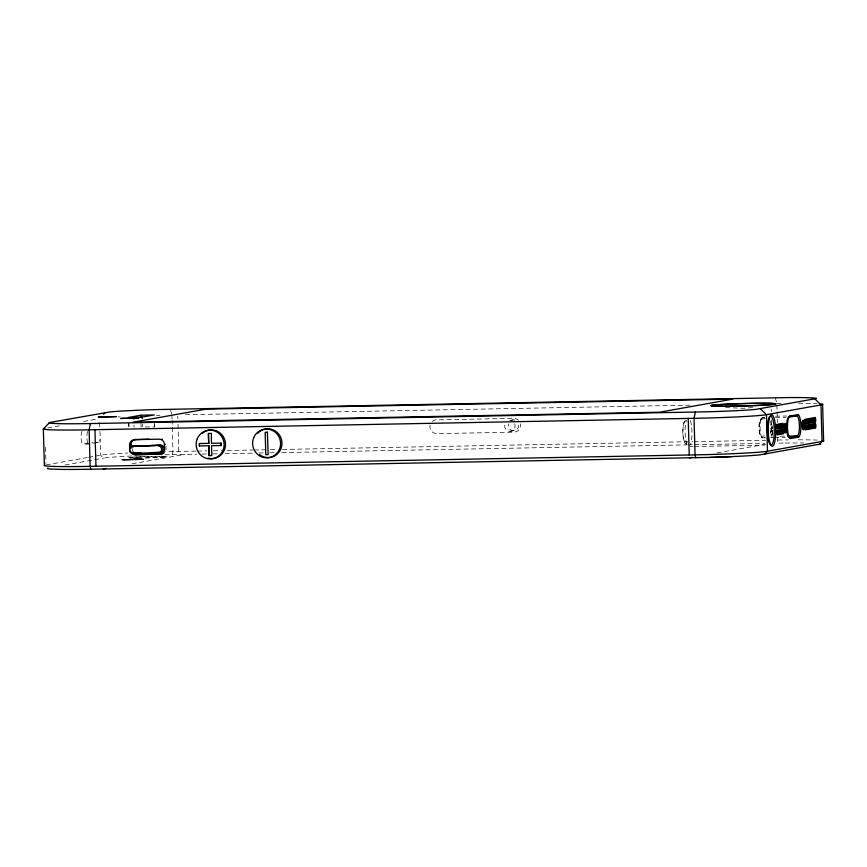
<?xml version="1.0" encoding="UTF-8"?>
<svg xmlns="http://www.w3.org/2000/svg" width="867" height="867" viewBox="0 0 867 867"><rect width="100%" height="100%" fill="white"/><g stroke="black" fill="none" stroke-linecap="round" stroke-linejoin="round"><path stroke-width="0.65" stroke-dasharray="4.33 3.25" d="M154.38 424.321L154.575 426.954L144.16 426.987M164.99 454.817L172.327 454.655L172.956 451.534L172.078 420.397M777.807 437.336L777.266 443.167L785.242 443.037M684.291 421.785C682.546 429.1 681.224 438.908 686.729 444.869M765.398 437.846L762.31 437.802L760.457 435.906L758.993 428.222A8.562 2.027 88.9 0 1 760.771 419.303L762.191 417.764L765.637 417.146M764.846 417.71L761.757 418.013L760.001 421.525L761.486 418.523L760.023 420.083L758.993 428.222A8.562 2.027 88.9 0 0 761.248 436.404M47.652 427.908L62.283 425.296M83.568 421.481L98.199 418.869M82.04 431.322A6.6 1.561 88.9 0 0 81.13 438.767A6.6 1.561 88.9 0 0 82.82 444.175L93.148 442.322M131.665 455.988L122.442 456.476A57.84 2.124 -1.6 0 0 108.462 457.494L103.541 458.112L100.55 455.175L100.106 439.45A6.6 1.561 88.9 0 1 98.957 442.213L88.629 444.056L82.82 444.175M46.016 464.94L87.253 457.559M88.575 457.321L93.896 456.367M95.229 456.129L100.55 455.175A59.975 2.2 -1.6 0 1 127.612 453.062M64.971 465.015L103.541 458.112M132.044 463.823L184.563 454.427M509.774 420.528L513.307 419.888M510.078 431.311L513.611 430.682A5.397 5.245 79.9 0 0 518.455 423.703M760.771 419.292L765.377 418.468M764.705 435.808L761.259 436.426L762.754 437.889L765.052 437.477M717.009 452.921L765.594 444.229M142.318 459.412L143.218 459.207L142.632 459.109M124.165 459.532L122.258 459.824L123.775 459.965M141.31 459.499L142.383 459.445M752.61 407.609L743.398 408.292L723.793 407.512M124.815 459.488L121.662 459.803L123.266 459.943M140.66 459.553L143.824 459.196L139.62 459.033M124.371 459.488L125.563 459.434M139.923 459.597L141.115 459.553M125.151 459.434L126.387 459.391M139.099 459.651L140.324 459.608M126.018 459.38L127.276 459.337M138.2 459.694L139.457 459.651M126.972 459.337L128.229 459.293M137.246 459.738L138.514 459.705M127.98 459.282L129.226 459.25M136.249 459.781L137.506 459.748M129.031 459.239L130.256 459.217M135.219 459.824L136.444 459.803M130.115 459.196L131.285 459.174M135.371 459.835L132.131 459.943M131.199 459.163L134.374 459.066M132.163 459.922L130.126 459.987M134.287 459.098L135.35 459.055M185.462 414.729L690.251 405.138M775.532 416.225L786.803 416.008M775.445 417.515L786.044 417.309M96.627 442.257L98.957 442.213M780.072 436.274L785.372 436.177M770.709 437.737L773.353 437.694M774.686 437.662L785.285 437.467M195.953 451.1L172.956 451.534A59.975 2.2 -1.6 0 0 165.445 451.696M197.308 451.068L206.78 450.894M213.553 450.764L221.67 450.612M227.078 450.504L252.796 450.016M254.15 449.995L264.977 449.789M270.385 449.68L277.158 449.561M282.566 449.453L692.625 441.661M693.979 441.639L765.702 440.273M172.327 454.655L196.69 454.2M202.098 454.091L207.516 453.994M212.924 453.885L218.343 453.788M225.106 453.658L253.522 453.116M258.94 453.007L264.348 452.91M269.767 452.802L275.175 452.704M281.948 452.574L686.588 444.89M687.943 444.869L693.362 444.76M694.705 444.738L765.084 443.395M690.284 446.581L692.982 446.527M694.337 446.505L764.477 445.172M135.209 459.077L136.314 459.033M129.161 459.998L130.267 459.965M136.119 459.055L137.268 459.022M128.208 460.019L129.356 459.976M785.242 443.037L790.314 442.983A57.84 2.124 -1.6 0 1 803.807 442.972M137.029 459.044L138.221 459.011M127.254 460.019L128.446 459.987M137.929 459.044L139.143 459.011M126.344 460.03L127.557 459.998M138.796 459.033L141.559 459.022M126.69 459.998L124.653 460.019M125.856 459.998L123.916 460.009M123.266 459.998L124.393 459.987M141.7 459.066L142.752 459.066M775.282 397.758L776.55 402.353M170.669 410.394L171.612 413.841M154.402 423.345L154.575 426.878M776.908 404.856L777.049 410.264M777.092 411.619L777.396 422.446M771.186 409.018L771.262 411.727M771.489 419.856L771.988 437.445M177.789 416.236L177.865 418.934M178.017 424.353L178.775 451.425M171.926 414.99L172.045 419.054M165.976 446.375L166.03 448.521A5.408 5.256 79.9 0 1 165.868 450.006M142.286 423.887L142.372 426.878M140.953 423.486L141.05 427.236M133.984 425.058L134.049 427.301M128.847 422.728L128.955 426.727M128.739 423.486L128.825 426.488M99.64 422.446L99.781 427.539M45.517 447.339L45.973 463.585M777.883 440.046A59.975 2.2 -1.6 0 1 788.255 439.883M798.344 439.818A59.975 2.2 -1.6 0 1 816.974 440.078M776.865 403.502A59.975 2.2 -1.6 0 1 782.045 403.404M798.529 403.263A59.975 2.2 -1.6 0 1 816.866 403.578M430.086 424.971A6.893 6.698 79.9 0 0 436.773 433.641L514.088 432.167A6.893 6.698 79.9 0 0 520.449 423.898M432.21 421.481A6.893 6.698 79.9 0 1 436.394 419.856L513.708 418.393A6.893 6.698 79.9 0 1 518.499 420.311M513.611 430.682A5.397 5.245 79.9 0 1 508.376 423.898M510.912 420.538A5.397 5.245 79.9 0 1 515.735 420.452M133.475 451.87A3.598 3.49 79.9 0 1 132.413 448.694M99.857 431.452A6.6 1.409 89.9 0 1 99.976 439.07M87.751 443.135A6.6 1.561 88.9 0 1 86.884 437.076A6.6 1.561 88.9 0 1 87.708 431.441M771.868 425.968A2.395 0.564 88.9 0 1 771.381 429.122A2.395 0.564 88.9 0 1 770.785 425.968A2.395 0.564 88.9 0 1 771.641 424.797M772.714 428.851A2.395 0.564 88.9 0 1 772.194 425.914M772.725 434.638A2.395 0.564 88.9 0 1 772.345 432.33A2.395 0.564 88.9 0 1 772.703 430.184M514.738 423.844A5.397 5.245 79.9 0 1 509.807 431.311A5.397 5.245 79.9 0 1 505.19 423.529M117.901 416.994A59.975 2.2 -1.6 0 1 120.253 416.854M156.504 415.358A59.975 2.2 -1.6 0 1 159.951 415.26M687 444.587A14.49 3.425 88.9 0 1 686.328 420.365M690.37 420.517A14.49 3.425 88.9 0 1 690.457 444.706M687.065 442.354A11.477 2.72 88.9 0 1 683.554 438.962A11.477 2.72 88.9 0 1 683.564 424.028A11.477 2.72 88.9 0 1 687.087 423.02M762.754 437.889A10.079 2.384 88.9 0 1 760.099 428.255A10.079 2.384 88.9 0 1 762.191 417.764M772.757 430.628A10.079 2.384 88.9 0 1 770.796 436.459M770.535 421.037A8.562 2.027 88.9 0 1 770.525 432.796M133.366 458.686L140.335 458.372L133.366 458.686M138.07 457.982A17.99 0.661 -1.6 0 0 165.857 456.692A17.99 0.661 -1.6 0 0 139.782 456.79A17.99 0.661 -1.6 0 0 138.07 457.982M137.311 458.047A19.377 0.715 -1.6 0 0 167.233 456.649A19.377 0.715 -1.6 0 0 139.154 456.768A19.377 0.715 -1.6 0 0 137.311 458.047M771.001 431.419A2.395 0.564 88.9 0 0 771.522 435.115A2.395 0.564 88.9 0 0 771.988 431.614A2.395 0.564 88.9 0 0 771.001 431.419"/><path stroke-width="1.3" d="M822.631 404.271L823.607 441.032M785.74 431.072L785.188 429.642L784.722 431.278L784.288 427.236L784.917 427.073L785.036 424.527L785.318 426.998L785.936 426.9L785.74 431.072L783.801 431.105M43.393 428.829L49.636 422.5L109.838 411.944A54.708 2.005 -1.6 0 1 125.162 410.85L136.596 410.297A54.794 2.005 -1.6 0 1 157.23 409.56L787.648 397.585A54.708 2.005 -1.6 0 1 805.671 397.65L812.249 397.877A54.794 2.005 -1.6 0 1 816.519 398.517L755.796 409.387A54.708 2.005 -1.6 0 1 740.483 410.47L729.039 411.034A54.794 2.005 -1.6 0 1 708.415 411.771L90.363 423.573L89.117 429.815L90.135 466.359L90.927 469.231L709.715 457.408A57.84 2.124 -1.6 0 0 731.477 456.638L745.75 455.923A57.84 2.124 -1.6 0 0 759.73 454.893L820.789 443.969A57.84 2.124 -1.6 0 0 819.597 443.59M695.291 412.074L694.044 418.317L695.074 454.872L695.865 457.733M803.98 423.67L803.785 427.843L803.221 426.412L802.766 428.049L802.322 424.006L802.95 423.844L803.08 421.297L803.351 423.768L803.98 423.67L802.029 423.714M49.159 422.717L49.126 422.814A54.794 2.005 -1.6 0 0 53.396 423.443L59.975 423.681A54.708 2.005 -1.6 0 0 78.008 423.746L90.363 423.573M103.574 414.263L105.189 412.529M788.699 417.255L789.826 416.041L797.878 414.599L796.74 415.824L788.699 417.255A10.079 2.384 88.9 0 0 786.607 427.745A10.079 2.384 88.9 0 0 789.263 437.391L790.455 438.561L798.507 437.131A11.26 2.666 88.9 0 0 800.848 425.383A11.26 2.666 88.9 0 0 797.878 414.621M764.64 454.286L767.468 451.23L822.014 441.466A59.975 2.2 -1.6 0 0 823.119 440.62M819.174 444.522L822.014 441.466L820.984 404.922A59.975 2.2 -1.6 0 0 820.973 403.881M47.945 468.104L47.392 468.429A57.84 2.124 -1.6 0 0 51.901 469.101L60.592 469.383A57.84 2.124 -1.6 0 0 77.878 469.415L90.927 469.231M711.243 405.496L712.804 405.225A32.307 1.181 -1.6 0 1 747.744 403.469M140.714 415.25L128.511 417.45L141.397 417.233L154.304 414.925L140.714 415.25L140.779 417.493M164.21 452.747A5.408 5.256 79.9 0 1 160.926 454.026L135.068 454.742A5.408 5.256 79.9 0 1 129.66 449.431L129.541 445.15A5.408 5.256 79.9 0 1 134.645 439.645L148.929 439.146M129.541 445.15L130.96 444.89A5.408 5.256 79.9 0 1 136.065 439.385M132.944 446.191L160.828 445.215A3.598 3.49 79.9 0 1 164.427 448.738A3.598 3.49 79.9 0 1 161.024 452.401L133.15 453.387A3.598 3.49 79.9 0 1 129.551 449.854A3.598 3.49 79.9 0 1 132.944 446.191L160.828 445.215M208.427 433.478L208.698 443.362L208.427 433.478L211.342 433.392L211.472 443.308L221.107 443.102L221.042 445.54L221.107 443.102M134.645 439.645L159.095 439.179A5.408 5.256 79.9 0 1 164.502 444.478L165.207 444.359M133.15 453.387L135.263 453.007M135.068 454.742L160.926 454.026M267.372 432.232L268.141 454.601L265.801 454.666L265.172 432.275L267.513 432.21M208.839 443.34L199.193 443.546L199.41 445.931M209.045 455.63L208.763 445.779L209.045 455.63L211.819 455.576L211.537 445.725L221.183 445.519M103.162 468.993L105.785 468.527M789.263 437.391L797.304 435.949L798.507 437.131M689.438 457.863L692.061 457.386M747.679 403.469L754.106 403.35A32.307 1.181 -1.6 0 1 775.336 404.033L773.798 404.315A32.307 1.181 -1.6 0 1 738.944 406.059L732.496 406.19M791.777 415.911L796.74 415.824A10.079 2.384 88.9 0 1 799.396 425.459A10.079 2.384 88.9 0 1 797.304 435.949L788.027 436.123M782.348 427.268L784.917 427.073M199.269 445.952L208.904 445.746M151.801 452.574L161.024 452.401M141.148 453.007L134.558 453.127A3.598 3.49 79.9 0 1 133.518 452.986M151.692 452.802L159.604 452.65A3.598 3.49 79.9 0 0 163.007 448.998A3.598 3.49 79.9 0 0 159.409 445.465L134.352 445.941A3.598 3.49 79.9 0 0 132.001 446.949M814.991 399.037L820.984 404.922L766.45 414.686A59.975 2.2 -1.6 0 1 694.044 418.317L89.117 429.815A59.975 2.2 -1.6 0 1 44.986 428.385M760.457 408.801L766.45 414.686L767.468 451.23A59.975 2.2 -1.6 0 1 695.074 454.872L90.135 466.359A59.975 2.2 -1.6 0 1 44.976 465.156M43.35 429.046L44.369 465.59M688.225 418.436L689.243 454.98M164.502 444.478L164.622 448.77A5.408 5.256 79.9 0 1 159.517 454.275M142.101 417.146L142.145 418.642M133.767 417.569L133.811 419.064M130.96 444.89L131.047 448.109M94.936 429.707L95.966 466.251M731.488 456.638A57.84 2.124 -1.6 0 1 709.715 457.408M136.487 454.481A5.408 5.256 79.9 0 1 132.012 452.119M161.956 439.103A5.408 5.256 79.9 0 1 162.454 439.266M202.412 433.272A14.392 13.98 79.9 0 1 225.149 441.13A14.392 13.98 79.9 0 1 208.069 458.166M257.824 433.218A14.392 13.98 79.9 0 1 277.245 432.503A14.392 13.98 79.9 0 1 278.806 452.444A14.392 13.98 79.9 0 1 259.493 454.525M133.095 447.069A3.598 3.49 79.9 0 1 135.772 445.692M158 445.714A3.598 3.49 79.9 0 1 161.598 449.247A3.598 3.49 79.9 0 1 158.195 452.91M732.582 406.179A32.307 1.181 -1.6 0 1 711.352 405.496M790.455 438.55A11.26 2.666 88.9 0 1 787.496 427.778A11.26 2.666 88.9 0 1 789.826 416.052M98.47 417.081L116.438 416.583L98.47 417.081M120.925 418.468L138.893 417.97L121.012 418.436M206.064 409.126L132.965 422.207L659.592 412.204L732.702 399.123L206.064 409.126M784.147 425.599A4.801 1.138 88.9 0 0 785.177 432.991A4.801 1.138 88.9 0 0 786.12 426A4.801 1.138 88.9 0 0 784.147 425.599M802.17 422.381A4.801 1.138 88.9 0 0 803.2 429.761A4.801 1.138 88.9 0 0 804.143 422.771A4.801 1.138 88.9 0 0 802.17 422.381M197.264 438.724A14.392 13.98 79.9 0 0 211.776 458.816A14.392 13.98 79.9 0 0 221.323 436.025A14.392 13.98 79.9 0 0 197.264 438.724M253.728 437.651A14.392 13.98 79.9 0 0 268.239 457.754A14.392 13.98 79.9 0 0 277.787 434.952A14.392 13.98 79.9 0 0 253.728 437.651M776.832 431.311A2.395 0.564 88.9 0 0 777.352 435.006A2.395 0.564 88.9 0 0 777.818 431.506A2.395 0.564 88.9 0 0 776.832 431.311M776.659 425.318A2.395 0.564 88.9 0 0 777.179 429.013A2.395 0.564 88.9 0 0 777.645 425.513A2.395 0.564 88.9 0 0 776.659 425.318M778.078 425.068A2.395 0.564 88.9 0 0 778.599 428.753A2.395 0.564 88.9 0 0 779.065 425.263A2.395 0.564 88.9 0 0 778.078 425.068M778.241 431.062A2.395 0.564 88.9 0 0 778.761 434.746A2.395 0.564 88.9 0 0 779.227 431.257A2.395 0.564 88.9 0 0 778.241 431.062M779.661 430.801A2.395 0.564 88.9 0 0 780.181 434.497A2.395 0.564 88.9 0 0 780.647 430.997A2.395 0.564 88.9 0 0 779.661 430.801M779.487 424.808A2.395 0.564 88.9 0 0 780.007 428.504A2.395 0.564 88.9 0 0 780.473 425.014A2.395 0.564 88.9 0 0 779.487 424.808M780.907 424.559A2.395 0.564 88.9 0 0 781.427 428.255A2.395 0.564 88.9 0 0 781.893 424.754A2.395 0.564 88.9 0 0 780.907 424.559M781.069 430.552A2.395 0.564 88.9 0 0 781.59 434.248A2.395 0.564 88.9 0 0 782.056 430.747A2.395 0.564 88.9 0 0 781.069 430.552M782.489 430.292A2.395 0.564 88.9 0 0 783.009 433.988A2.395 0.564 88.9 0 0 783.475 430.498A2.395 0.564 88.9 0 0 782.489 430.292M782.316 424.31A2.395 0.564 88.9 0 0 782.836 427.995A2.395 0.564 88.9 0 0 783.302 424.505A2.395 0.564 88.9 0 0 782.316 424.31M804.912 426.282A2.395 0.564 88.9 0 0 805.432 429.978A2.395 0.564 88.9 0 0 805.898 426.477A2.395 0.564 88.9 0 0 804.912 426.282M804.749 420.289A2.395 0.564 88.9 0 0 805.259 423.985A2.395 0.564 88.9 0 0 805.736 420.495A2.395 0.564 88.9 0 0 804.749 420.289M806.158 420.04A2.395 0.564 88.9 0 0 806.678 423.735A2.395 0.564 88.9 0 0 807.144 420.235A2.395 0.564 88.9 0 0 806.158 420.04M806.332 426.033A2.395 0.564 88.9 0 0 806.841 429.718A2.395 0.564 88.9 0 0 807.307 426.228A2.395 0.564 88.9 0 0 806.332 426.033M807.741 425.773A2.395 0.564 88.9 0 0 808.261 429.468A2.395 0.564 88.9 0 0 808.727 425.979A2.395 0.564 88.9 0 0 807.741 425.773M807.578 419.791A2.395 0.564 88.9 0 0 808.087 423.475A2.395 0.564 88.9 0 0 808.564 419.986A2.395 0.564 88.9 0 0 807.578 419.791M808.987 419.53A2.395 0.564 88.9 0 0 809.507 423.226A2.395 0.564 88.9 0 0 809.973 419.726A2.395 0.564 88.9 0 0 808.987 419.53M809.149 425.524A2.395 0.564 88.9 0 0 809.67 429.219A2.395 0.564 88.9 0 0 810.136 425.719A2.395 0.564 88.9 0 0 809.149 425.524M810.396 419.281A2.395 0.564 88.9 0 0 810.916 422.977A2.395 0.564 88.9 0 0 811.382 419.476A2.395 0.564 88.9 0 0 810.396 419.281M810.569 425.274A2.395 0.564 88.9 0 0 811.089 428.959A2.395 0.564 88.9 0 0 811.555 425.469A2.395 0.564 88.9 0 0 810.569 425.274M811.815 419.021A2.395 0.564 88.9 0 0 812.336 422.717A2.395 0.564 88.9 0 0 812.802 419.227A2.395 0.564 88.9 0 0 811.815 419.021M811.978 425.014A2.395 0.564 88.9 0 0 812.498 428.71A2.395 0.564 88.9 0 0 812.964 425.22A2.395 0.564 88.9 0 0 811.978 425.014M813.224 418.772A2.395 0.564 88.9 0 0 813.745 422.467A2.395 0.564 88.9 0 0 814.211 418.967A2.395 0.564 88.9 0 0 813.224 418.772M813.398 424.765A2.395 0.564 88.9 0 0 813.918 428.461A2.395 0.564 88.9 0 0 814.384 424.96A2.395 0.564 88.9 0 0 813.398 424.765M814.644 418.523A2.395 0.564 88.9 0 0 815.164 422.218A2.395 0.564 88.9 0 0 815.63 418.718A2.395 0.564 88.9 0 0 814.644 418.523M814.807 424.516A2.395 0.564 88.9 0 0 815.327 428.2A2.395 0.564 88.9 0 0 815.793 424.711A2.395 0.564 88.9 0 0 814.807 424.516M725.386 406.265A32.686 1.203 -1.6 0 0 775.878 403.924A32.686 1.203 -1.6 0 0 728.497 404.109A32.686 1.203 -1.6 0 0 725.386 406.265M767.783 422.749A14.49 3.425 88.9 0 0 770.904 445.042A14.49 3.425 88.9 0 0 773.743 423.941A14.49 3.425 88.9 0 0 767.783 422.749M768.639 422.608A15.671 3.706 88.9 0 0 772.237 446.223A15.671 3.706 88.9 0 0 775.076 422.825A15.671 3.706 88.9 0 0 768.639 422.608"/></g></svg>
